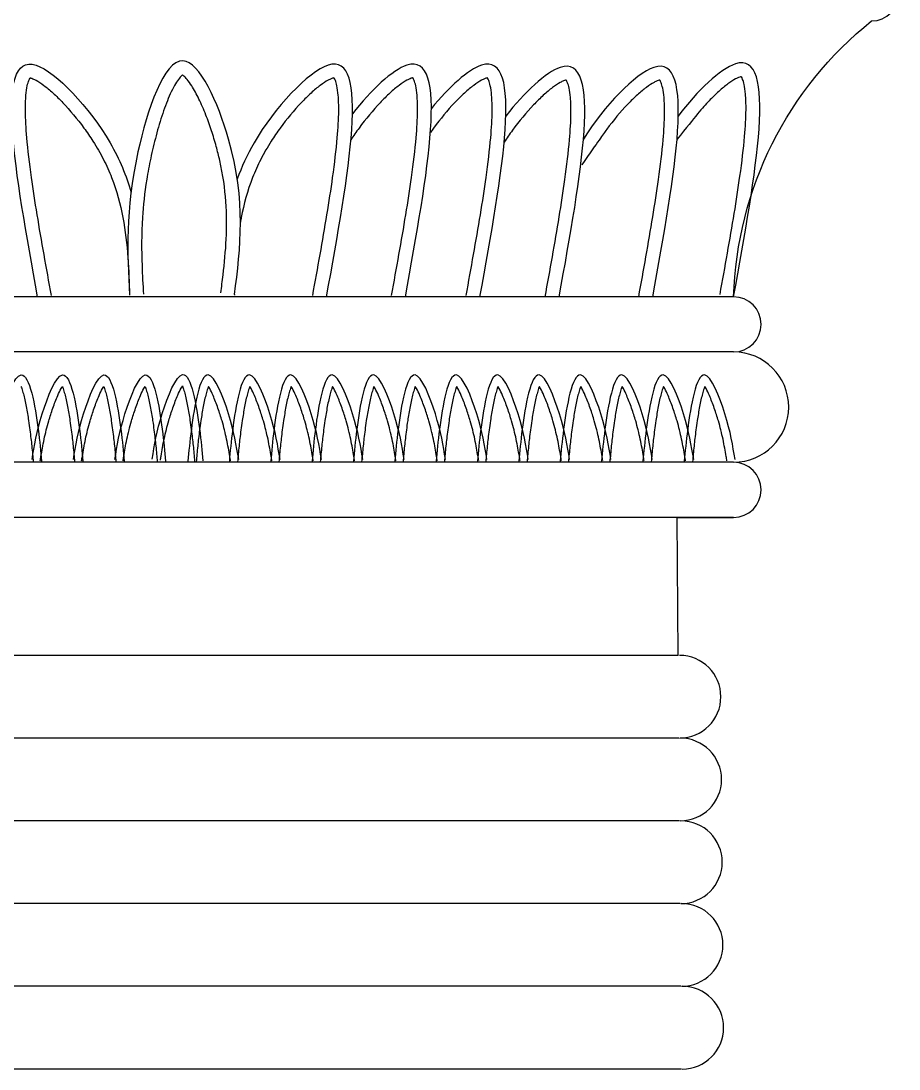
# Model space of a CAD drawing. Extents: x 15151 to 53333, y -36484 to -6005.
# Drawn here: x 43969.3 to 44156.5, y -11179.7 to -10956.3 of the extents above; entities that cross this region are included whole.
import ezdxf

# ---------------------------------------------------------------- set-up
doc = ezdxf.new("R2010")
doc.units = 0
doc.header["$MEASUREMENT"] = 0
doc.layers.add('3', color=3, linetype='CONTINUOUS')
doc.layers.add('4', color=4, linetype='CONTINUOUS')

# ---------------------------------------------------------------- blocks, each defined once
blk = doc.blocks.new('A$C79132812')
at = {"layer": '3'}
for p, q in [((649.76, 6018.54), (249.76, 6018.54)), ((649.76, 5998.54), (249.76, 5998.54)), ((649.76, 5958.54), (249.76, 5958.54)), ((649.76, 5938.54), (249.76, 5938.54)), ((629.66, 5888.54), (270.34, 5888.54)), ((629.91, 5858.54), (270.09, 5858.54)), ((630.15, 5828.54), (269.85, 5828.54)), ((630.4, 5798.54), (269.6, 5798.54)), ((630.65, 5768.54), (269.35, 5768.54)), ((630.89, 5738.54), (269.11, 5738.54))]:
    blk.add_line(p, q, dxfattribs=at)
for points, knots in [([(397.37, 6018.54), (389.28, 6063.18), (377.55, 6128.22), (421.94, 6081.12), (429.54, 6062.43), (431.25, 6056.51)], [0.283846, 0.283846, 0.283846, 0.283846, 84.435446, 123.354252, 141.499175, 141.499175, 141.499175, 141.499175]), ([(502.15, 6018.54), (510.24, 6063.18), (521.97, 6128.22), (479.08, 6082.71), (471.33, 6065.56), (469.78, 6061.19)], [0.283846, 0.283846, 0.283846, 0.283846, 84.435446, 123.354252, 136.721418, 136.721418, 136.721418, 136.721418]), ([(530.74, 6018.54), (538.84, 6063.18), (549.53, 6122.49), (518.29, 6093.57), (511.55, 6084.86)], [0.283846, 0.283846, 0.283846, 0.283846, 84.435446, 112.524108, 112.524108, 112.524108, 112.524108]), ([(557.79, 6018.54), (565.88, 6063.18), (576.37, 6121.36), (546.52, 6094.65), (540.16, 6086.83)], [0.283846, 0.283846, 0.283846, 0.283846, 84.435446, 110.374159, 110.374159, 110.374159, 110.374159]), ([(586.51, 6018.54), (594.55, 6062.91), (605.01, 6121.56), (573.91, 6092.77), (567.17, 6084.05)], [0.789354, 0.789354, 0.789354, 0.789354, 84.435446, 112.529313, 112.529313, 112.529313, 112.529313]), ([(620.45, 6018.54), (628.49, 6062.91), (639.76, 6126.09), (602.8, 6087.79), (595.31, 6075.71)], [0.789354, 0.789354, 0.789354, 0.789354, 84.435446, 121.164226, 121.164226, 121.164226, 121.164226]), ([(649.76, 6018.54), (657.88, 6063.33), (668.84, 6123.72), (636.65, 6093.33), (629.71, 6084.07)], [0, 0, 0, 0, 84.435446, 113.851354, 113.851354, 113.851354, 113.851354]), ([(402.37, 6018.98), (401.47, 6023.97), (400.57, 6028.96), (397.96, 6043.68), (396.35, 6053.19), (394.43, 6066.99), (393.85, 6071.83), (393.16, 6079.75), (392.98, 6082.98), (392.93, 6087.99), (392.99, 6089.92), (393.25, 6092.91), (393.42, 6094.07), (393.79, 6095.81), (393.99, 6096.45), (394.33, 6097.32), (394.48, 6097.6), (394.62, 6097.84), (394.65, 6097.88), (394.68, 6097.91)], [0, 0, 0, 0, 9.407699, 9.407699, 28.223096, 28.223096, 39.463325, 39.463325, 48.484756, 48.484756, 55.250939, 55.250939, 60.629219, 60.629219, 64.999953, 64.999953, 68.551696, 68.551696, 69.592514, 69.592514, 69.592514, 69.592514]), ([(394.68, 6097.91), (394.74, 6097.91), (394.82, 6097.89), (395.1, 6097.82), (395.36, 6097.74), (396.01, 6097.48), (396.4, 6097.29), (397.64, 6096.6), (398.6, 6095.98), (400.68, 6094.41), (401.81, 6093.47), (404.13, 6091.35), (405.34, 6090.16), (409.13, 6086.17), (411.75, 6083.02), (415.3, 6078.17), (416.4, 6076.58), (418.13, 6073.87), (418.81, 6072.76), (420.08, 6070.55), (420.68, 6069.44), (422.36, 6066.14), (423.34, 6063.95), (426.07, 6056.96), (427.37, 6052.16), (429.21, 6042.49), (429.74, 6037.61), (430.41, 6028.22), (430.58, 6023.72), (430.75, 6019.16)], [81.706157, 81.706157, 81.706157, 81.706157, 83.073119, 83.073119, 85.807042, 85.807042, 88.540964, 88.540964, 93.670681, 93.670681, 98.800397, 98.800397, 103.930114, 103.930114, 114.835133, 114.835133, 119.98659, 119.98659, 123.561963, 123.561963, 127.137335, 127.137335, 134.288081, 134.288081, 149.936137, 149.936137, 165.584192, 165.584192, 179.669554, 179.669554, 179.669554, 179.669554]), ([(449.92, 6098.99), (449.84, 6098.93), (449.74, 6098.86), (449.32, 6098.47), (448.9, 6098), (447.98, 6096.76), (447.49, 6095.99), (446.49, 6094.19), (445.98, 6093.18), (444.54, 6089.99), (443.61, 6087.58), (441.88, 6082.45), (441.07, 6079.71), (439.61, 6074.21), (438.95, 6071.45), (437.83, 6066.14), (437.35, 6063.59), (436.16, 6056.21), (435.67, 6051.63), (435.01, 6041.15), (435.04, 6035.46), (435.36, 6026.39), (435.55, 6022.93), (435.74, 6019.44)], [95.088365, 95.088365, 95.088365, 95.088365, 96.261787, 96.261787, 99.842537, 99.842537, 103.423287, 103.423287, 107.004037, 107.004037, 113.720822, 113.720822, 120.437607, 120.437607, 127.154392, 127.154392, 133.871177, 133.871177, 147.304747, 147.304747, 166.245436, 166.245436, 178.140092, 178.140092, 178.140092, 178.140092]), ([(463.82, 6019.96), (464.09, 6022.13), (464.37, 6024.29), (465.13, 6030.77), (465.56, 6035.07), (465.98, 6043.87), (465.99, 6048.37), (465.3, 6057.79), (464.61, 6062.71), (463.05, 6069.64), (462.63, 6071.35), (461.64, 6074.95), (461.06, 6076.86), (459.8, 6080.68), (459.12, 6082.59), (457.6, 6086.48), (456.75, 6088.44), (455.02, 6092.03), (454.13, 6093.66), (452.69, 6095.92), (452.13, 6096.7), (451.18, 6097.86), (450.78, 6098.28), (450.23, 6098.76), (450.05, 6098.9), (449.92, 6098.99)], [0, 0, 0, 0, 7.24897, 7.24897, 21.746911, 21.746911, 36.244851, 36.244851, 50.742792, 50.742792, 55.339441, 55.339441, 60.25258, 60.25258, 65.165719, 65.165719, 70.613675, 70.613675, 76.061631, 76.061631, 79.688691, 79.688691, 82.72254, 82.72254, 84.619289, 84.619289, 84.619289, 84.619289]), ([(504.84, 6097.91), (504.78, 6097.91), (504.7, 6097.89), (504.42, 6097.82), (504.16, 6097.74), (503.51, 6097.48), (503.12, 6097.29), (501.88, 6096.6), (500.92, 6095.98), (498.83, 6094.41), (497.71, 6093.47), (495.39, 6091.35), (494.18, 6090.16), (490.39, 6086.17), (487.77, 6083.02), (484.21, 6078.17), (483.12, 6076.58), (481.39, 6073.87), (480.71, 6072.76), (479.44, 6070.55), (478.84, 6069.44), (477.16, 6066.14), (476.18, 6063.95), (473.45, 6056.96), (472.15, 6052.16), (471.12, 6046.75), (471.02, 6046.17), (470.92, 6045.6)], [81.706157, 81.706157, 81.706157, 81.706157, 83.073119, 83.073119, 85.807042, 85.807042, 88.540964, 88.540964, 93.670681, 93.670681, 98.800397, 98.800397, 103.930114, 103.930114, 114.835133, 114.835133, 119.98659, 119.98659, 123.561963, 123.561963, 127.137335, 127.137335, 134.288081, 134.288081, 149.936137, 149.936137, 151.80181, 151.80181, 151.80181, 151.80181]), ([(497.14, 6018.98), (498.05, 6023.97), (498.95, 6028.96), (501.56, 6043.68), (503.17, 6053.19), (505.09, 6066.99), (505.67, 6071.83), (506.36, 6079.75), (506.54, 6082.98), (506.59, 6087.99), (506.53, 6089.92), (506.27, 6092.91), (506.1, 6094.07), (505.73, 6095.81), (505.53, 6096.45), (505.19, 6097.32), (505.04, 6097.6), (504.9, 6097.84), (504.87, 6097.88), (504.84, 6097.91)], [0, 0, 0, 0, 9.407699, 9.407699, 28.223096, 28.223096, 39.463325, 39.463325, 48.484756, 48.484756, 55.250939, 55.250939, 60.629219, 60.629219, 64.999953, 64.999953, 68.551696, 68.551696, 69.592514, 69.592514, 69.592514, 69.592514]), ([(533.43, 6097.91), (533.37, 6097.91), (533.29, 6097.89), (533.01, 6097.82), (532.75, 6097.74), (532.1, 6097.48), (531.71, 6097.29), (530.47, 6096.6), (529.51, 6095.98), (527.43, 6094.41), (526.3, 6093.47), (523.98, 6091.35), (522.78, 6090.16), (518.98, 6086.17), (516.36, 6083.02), (512.92, 6078.33), (511.94, 6076.9), (511, 6075.47)], [81.706157, 81.706157, 81.706157, 81.706157, 83.073119, 83.073119, 85.807042, 85.807042, 88.540964, 88.540964, 93.670681, 93.670681, 98.800397, 98.800397, 103.930114, 103.930114, 114.835133, 114.835133, 119.459677, 119.459677, 119.459677, 119.459677]), ([(525.74, 6018.98), (526.64, 6023.97), (527.55, 6028.96), (530.16, 6043.68), (531.76, 6053.19), (533.69, 6066.99), (534.26, 6071.83), (534.95, 6079.75), (535.13, 6082.98), (535.18, 6087.99), (535.12, 6089.92), (534.86, 6092.91), (534.69, 6094.07), (534.32, 6095.81), (534.13, 6096.45), (533.78, 6097.32), (533.63, 6097.6), (533.49, 6097.84), (533.46, 6097.88), (533.43, 6097.91)], [0, 0, 0, 0, 9.407699, 9.407699, 28.223096, 28.223096, 39.463325, 39.463325, 48.484756, 48.484756, 55.250939, 55.250939, 60.629219, 60.629219, 64.999953, 64.999953, 68.551696, 68.551696, 69.592514, 69.592514, 69.592514, 69.592514]), ([(560.48, 6097.91), (560.42, 6097.91), (560.34, 6097.89), (560.06, 6097.82), (559.8, 6097.74), (559.15, 6097.48), (558.76, 6097.29), (557.52, 6096.6), (556.56, 6095.98), (554.47, 6094.41), (553.35, 6093.47), (551.03, 6091.35), (549.82, 6090.16), (546.03, 6086.17), (543.41, 6083.02), (540.59, 6079.18), (540.2, 6078.63), (539.81, 6078.07)], [81.706157, 81.706157, 81.706157, 81.706157, 83.073119, 83.073119, 85.807042, 85.807042, 88.540964, 88.540964, 93.670681, 93.670681, 98.800397, 98.800397, 103.930114, 103.930114, 114.835133, 114.835133, 116.647403, 116.647403, 116.647403, 116.647403]), ([(552.78, 6018.98), (553.69, 6023.97), (554.59, 6028.96), (557.2, 6043.68), (558.81, 6053.19), (560.73, 6066.99), (561.31, 6071.83), (562, 6079.75), (562.18, 6082.98), (562.23, 6087.99), (562.17, 6089.92), (561.91, 6092.91), (561.74, 6094.07), (561.36, 6095.81), (561.17, 6096.45), (560.83, 6097.32), (560.68, 6097.6), (560.53, 6097.84), (560.5, 6097.88), (560.48, 6097.91)], [0, 0, 0, 0, 9.407699, 9.407699, 28.223096, 28.223096, 39.463325, 39.463325, 48.484756, 48.484756, 55.250939, 55.250939, 60.629219, 60.629219, 64.999953, 64.999953, 68.551696, 68.551696, 69.592514, 69.592514, 69.592514, 69.592514]), ([(589.05, 6097.11), (588.99, 6097.1), (588.92, 6097.09), (588.63, 6097.02), (588.38, 6096.94), (587.72, 6096.67), (587.34, 6096.48), (586.09, 6095.8), (585.13, 6095.17), (583.05, 6093.6), (581.93, 6092.67), (579.6, 6090.54), (578.4, 6089.36), (574.61, 6085.36), (571.98, 6082.22), (568.52, 6077.49), (567.51, 6076.03), (566.56, 6074.56)], [81.706157, 81.706157, 81.706157, 81.706157, 83.073119, 83.073119, 85.807042, 85.807042, 88.540964, 88.540964, 93.670681, 93.670681, 98.800397, 98.800397, 103.930114, 103.930114, 114.835133, 114.835133, 119.569285, 119.569285, 119.569285, 119.569285]), ([(581.43, 6018.54), (582.31, 6023.41), (583.19, 6028.27), (585.78, 6042.88), (587.38, 6052.39), (589.31, 6066.18), (589.89, 6071.03), (590.57, 6078.94), (590.75, 6082.18), (590.81, 6087.18), (590.74, 6089.12), (590.48, 6092.11), (590.31, 6093.27), (589.94, 6095), (589.75, 6095.64), (589.41, 6096.51), (589.26, 6096.8), (589.11, 6097.03), (589.08, 6097.07), (589.05, 6097.11)], [0.228524, 0.228524, 0.228524, 0.228524, 9.407699, 9.407699, 28.223096, 28.223096, 39.463325, 39.463325, 48.484756, 48.484756, 55.250939, 55.250939, 60.629219, 60.629219, 64.999953, 64.999953, 68.551696, 68.551696, 69.592514, 69.592514, 69.592514, 69.592514]), ([(622.99, 6097.11), (622.94, 6097.1), (622.86, 6097.09), (622.58, 6097.02), (622.34, 6096.95), (621.71, 6096.69), (621.33, 6096.51), (620.12, 6095.85), (619.17, 6095.24), (617.12, 6093.71), (616.01, 6092.79), (613.71, 6090.7), (612.51, 6089.54), (608.76, 6085.61), (606.16, 6082.52), (602.27, 6077.24), (600.85, 6075.16), (594.72, 6066.44)], [81.706157, 81.706157, 81.706157, 81.706157, 83.043496, 83.043496, 85.718172, 85.718172, 88.392849, 88.392849, 93.484871, 93.484871, 98.576894, 98.576894, 103.668916, 103.668916, 114.456403, 114.456403, 121.164226, 121.164226, 121.164226, 121.164226]), ([(615.37, 6018.54), (616.25, 6023.41), (617.13, 6028.27), (619.72, 6042.88), (621.32, 6052.39), (623.25, 6066.18), (623.83, 6071.03), (624.51, 6078.94), (624.69, 6082.18), (624.75, 6087.18), (624.68, 6089.12), (624.42, 6092.11), (624.25, 6093.27), (623.88, 6095), (623.69, 6095.64), (623.35, 6096.51), (623.2, 6096.8), (623.05, 6097.03), (623.02, 6097.07), (622.99, 6097.11)], [0.228524, 0.228524, 0.228524, 0.228524, 9.407699, 9.407699, 28.223096, 28.223096, 39.463325, 39.463325, 48.484756, 48.484756, 55.250939, 55.250939, 60.629219, 60.629219, 64.999953, 64.999953, 68.551696, 68.551696, 69.592514, 69.592514, 69.592514, 69.592514]), ([(652.53, 6098.37), (652.48, 6098.36), (652.4, 6098.34), (652.13, 6098.28), (651.88, 6098.2), (651.25, 6097.95), (650.88, 6097.77), (649.67, 6097.11), (648.72, 6096.5), (646.67, 6094.97), (645.56, 6094.06), (643.27, 6091.98), (642.08, 6090.81), (638.46, 6087.03), (636, 6084.13), (629.35, 6075.67)], [81.706157, 81.706157, 81.706157, 81.706157, 83.03985, 83.03985, 85.707235, 85.707235, 88.37462, 88.37462, 93.462016, 93.462016, 98.549411, 98.549411, 103.636807, 103.636807, 113.851354, 113.851354, 113.851354, 113.851354]), ([(644.84, 6019.43), (645.75, 6024.42), (646.65, 6029.41), (649.26, 6044.13), (650.86, 6053.65), (652.79, 6067.44), (653.37, 6072.28), (654.05, 6080.2), (654.23, 6083.44), (654.29, 6088.44), (654.22, 6090.37), (653.96, 6093.37), (653.79, 6094.53), (653.42, 6096.26), (653.23, 6096.9), (652.89, 6097.77), (652.74, 6098.05), (652.59, 6098.29), (652.56, 6098.33), (652.53, 6098.37)], [0, 0, 0, 0, 9.407699, 9.407699, 28.223096, 28.223096, 39.463325, 39.463325, 48.484756, 48.484756, 55.250939, 55.250939, 60.629219, 60.629219, 64.999953, 64.999953, 68.551696, 68.551696, 69.592514, 69.592514, 69.592514, 69.592514]), ([(391.33, 5986.05), (391.43, 5985.81), (391.52, 5985.55), (391.81, 5984.71), (392.01, 5984.07), (392.57, 5982), (392.92, 5980.41), (393.56, 5977.08), (393.84, 5975.33), (394.27, 5972.48), (394.42, 5971.34), (394.84, 5968.11), (395.06, 5966.22), (395.45, 5962.42), (395.62, 5960.56), (395.78, 5958.69)], [39.631705, 39.631705, 39.631705, 39.631705, 40.627399, 40.627399, 42.618788, 42.618788, 46.610712, 46.610712, 50.602636, 50.602636, 53.332928, 53.332928, 58.793514, 58.793514, 65.0911, 65.0911, 65.0911, 65.0911]), ([(398.34, 5959.08), (398.42, 5959.6), (398.51, 5960.11), (398.76, 5961.65), (398.93, 5962.67), (399.5, 5965.79), (399.93, 5967.93), (400.79, 5971.31), (401.08, 5972.4), (401.63, 5974.27), (401.86, 5975.03), (402.36, 5976.58), (402.62, 5977.37), (403.45, 5979.75), (404.05, 5981.32), (405.08, 5983.67), (405.49, 5984.53), (406.04, 5985.54), (406.19, 5985.81), (406.33, 5986.05)], [0, 0, 0, 0, 1.754014, 1.754014, 5.262043, 5.262043, 12.2781, 12.2781, 15.43793, 15.43793, 17.46668, 17.46668, 19.495431, 19.495431, 23.552933, 23.552933, 26.263844, 26.263844, 27.31822, 27.31822, 27.31822, 27.31822]), ([(406.33, 5986.05), (406.43, 5985.81), (406.52, 5985.55), (406.81, 5984.71), (407.01, 5984.07), (407.57, 5982), (407.92, 5980.41), (408.56, 5977.08), (408.84, 5975.33), (409.27, 5972.48), (409.42, 5971.34), (409.84, 5968.11), (410.06, 5966.22), (410.45, 5962.42), (410.62, 5960.56), (410.78, 5958.69)], [39.631705, 39.631705, 39.631705, 39.631705, 40.627399, 40.627399, 42.618788, 42.618788, 46.610712, 46.610712, 50.602636, 50.602636, 53.332928, 53.332928, 58.793514, 58.793514, 65.0911, 65.0911, 65.0911, 65.0911]), ([(413.34, 5959.08), (413.42, 5959.6), (413.51, 5960.11), (413.76, 5961.65), (413.93, 5962.67), (414.5, 5965.79), (414.93, 5967.93), (415.79, 5971.31), (416.08, 5972.4), (416.63, 5974.27), (416.86, 5975.03), (417.36, 5976.58), (417.62, 5977.37), (418.45, 5979.75), (419.05, 5981.32), (420.08, 5983.67), (420.49, 5984.53), (421.04, 5985.54), (421.19, 5985.81), (421.33, 5986.05)], [0, 0, 0, 0, 1.754014, 1.754014, 5.262043, 5.262043, 12.2781, 12.2781, 15.43793, 15.43793, 17.46668, 17.46668, 19.495431, 19.495431, 23.552933, 23.552933, 26.263844, 26.263844, 27.31822, 27.31822, 27.31822, 27.31822]), ([(421.33, 5986.05), (421.43, 5985.81), (421.52, 5985.55), (421.81, 5984.71), (422.01, 5984.07), (422.57, 5982), (422.92, 5980.41), (423.56, 5977.08), (423.84, 5975.33), (424.27, 5972.48), (424.42, 5971.34), (424.84, 5968.11), (425.06, 5966.22), (425.45, 5962.42), (425.62, 5960.56), (425.78, 5958.69)], [39.631705, 39.631705, 39.631705, 39.631705, 40.627399, 40.627399, 42.618788, 42.618788, 46.610712, 46.610712, 50.602636, 50.602636, 53.332928, 53.332928, 58.793514, 58.793514, 65.0911, 65.0911, 65.0911, 65.0911]), ([(428.34, 5959.08), (428.42, 5959.6), (428.51, 5960.11), (428.76, 5961.65), (428.93, 5962.67), (429.5, 5965.79), (429.93, 5967.93), (430.79, 5971.31), (431.08, 5972.4), (431.63, 5974.27), (431.86, 5975.03), (432.36, 5976.58), (432.62, 5977.37), (433.45, 5979.75), (434.05, 5981.32), (435.08, 5983.67), (435.49, 5984.53), (436.04, 5985.54), (436.19, 5985.81), (436.33, 5986.05)], [0, 0, 0, 0, 1.754014, 1.754014, 5.262043, 5.262043, 12.2781, 12.2781, 15.43793, 15.43793, 17.46668, 17.46668, 19.495431, 19.495431, 23.552933, 23.552933, 26.263844, 26.263844, 27.31822, 27.31822, 27.31822, 27.31822]), ([(436.33, 5986.05), (436.43, 5985.81), (436.52, 5985.55), (436.81, 5984.71), (437.01, 5984.07), (437.57, 5982), (437.92, 5980.41), (438.56, 5977.08), (438.84, 5975.33), (439.27, 5972.48), (439.42, 5971.34), (439.84, 5968.11), (440.06, 5966.22), (440.45, 5962.42), (440.62, 5960.56), (440.78, 5958.69)], [39.631705, 39.631705, 39.631705, 39.631705, 40.627399, 40.627399, 42.618788, 42.618788, 46.610712, 46.610712, 50.602636, 50.602636, 53.332928, 53.332928, 58.793514, 58.793514, 65.0911, 65.0911, 65.0911, 65.0911]), ([(441.88, 5959.25), (441.96, 5959.76), (442.04, 5960.27), (442.3, 5961.81), (442.47, 5962.84), (443.03, 5965.95), (443.47, 5968.09), (444.32, 5971.47), (444.62, 5972.56), (445.17, 5974.44), (445.4, 5975.19), (445.89, 5976.74), (446.16, 5977.54), (446.99, 5979.91), (447.59, 5981.49), (448.61, 5983.83), (449.03, 5984.7), (449.57, 5985.71), (449.72, 5985.97), (449.87, 5986.21)], [0, 0, 0, 0, 1.754014, 1.754014, 5.262043, 5.262043, 12.2781, 12.2781, 15.43793, 15.43793, 17.46668, 17.46668, 19.495431, 19.495431, 23.552933, 23.552933, 26.263844, 26.263844, 27.31822, 27.31822, 27.31822, 27.31822]), ([(449.87, 5986.21), (449.96, 5985.97), (450.06, 5985.71), (450.35, 5984.87), (450.54, 5984.24), (451.11, 5982.17), (451.46, 5980.57), (452.09, 5977.24), (452.38, 5975.5), (452.8, 5972.64), (452.96, 5971.51), (453.38, 5968.28), (453.6, 5966.38), (453.99, 5962.59), (454.16, 5960.73), (454.32, 5958.85)], [39.631705, 39.631705, 39.631705, 39.631705, 40.627399, 40.627399, 42.618788, 42.618788, 46.610712, 46.610712, 50.602636, 50.602636, 53.332928, 53.332928, 58.793514, 58.793514, 65.0911, 65.0911, 65.0911, 65.0911]), ([(459.34, 5986.05), (459.24, 5985.81), (459.15, 5985.55), (458.86, 5984.71), (458.66, 5984.07), (458.1, 5982), (457.75, 5980.41), (457.11, 5977.08), (456.83, 5975.33), (456.4, 5972.48), (456.24, 5971.34), (455.82, 5968.11), (455.61, 5966.22), (455.21, 5962.42), (455.05, 5960.56), (454.88, 5958.69)], [39.631705, 39.631705, 39.631705, 39.631705, 40.627399, 40.627399, 42.618788, 42.618788, 46.610712, 46.610712, 50.602636, 50.602636, 53.332928, 53.332928, 58.793514, 58.793514, 65.0911, 65.0911, 65.0911, 65.0911]), ([(467.33, 5959.08), (467.24, 5959.6), (467.16, 5960.11), (466.91, 5961.65), (466.74, 5962.67), (466.17, 5965.79), (465.73, 5967.93), (464.88, 5971.31), (464.59, 5972.4), (464.04, 5974.27), (463.81, 5975.03), (463.31, 5976.58), (463.05, 5977.37), (462.22, 5979.75), (461.61, 5981.32), (460.59, 5983.67), (460.18, 5984.53), (459.63, 5985.54), (459.48, 5985.81), (459.34, 5986.05)], [0, 0, 0, 0, 1.754014, 1.754014, 5.262043, 5.262043, 12.2781, 12.2781, 15.43793, 15.43793, 17.46668, 17.46668, 19.495431, 19.495431, 23.552933, 23.552933, 26.263844, 26.263844, 27.31822, 27.31822, 27.31822, 27.31822]), ([(474.34, 5986.05), (474.24, 5985.81), (474.15, 5985.55), (473.86, 5984.71), (473.66, 5984.07), (473.1, 5982), (472.75, 5980.41), (472.11, 5977.08), (471.83, 5975.33), (471.4, 5972.48), (471.24, 5971.34), (470.82, 5968.11), (470.61, 5966.22), (470.21, 5962.42), (470.05, 5960.56), (469.88, 5958.69)], [39.631705, 39.631705, 39.631705, 39.631705, 40.627399, 40.627399, 42.618788, 42.618788, 46.610712, 46.610712, 50.602636, 50.602636, 53.332928, 53.332928, 58.793514, 58.793514, 65.0911, 65.0911, 65.0911, 65.0911]), ([(482.33, 5959.08), (482.24, 5959.6), (482.16, 5960.11), (481.91, 5961.65), (481.74, 5962.67), (481.17, 5965.79), (480.73, 5967.93), (479.88, 5971.31), (479.59, 5972.4), (479.04, 5974.27), (478.81, 5975.03), (478.31, 5976.58), (478.05, 5977.37), (477.22, 5979.75), (476.61, 5981.32), (475.59, 5983.67), (475.18, 5984.53), (474.63, 5985.54), (474.48, 5985.81), (474.34, 5986.05)], [0, 0, 0, 0, 1.754014, 1.754014, 5.262043, 5.262043, 12.2781, 12.2781, 15.43793, 15.43793, 17.46668, 17.46668, 19.495431, 19.495431, 23.552933, 23.552933, 26.263844, 26.263844, 27.31822, 27.31822, 27.31822, 27.31822]), ([(489.34, 5986.05), (489.24, 5985.81), (489.15, 5985.55), (488.86, 5984.71), (488.66, 5984.07), (488.1, 5982), (487.75, 5980.41), (487.11, 5977.08), (486.83, 5975.33), (486.4, 5972.48), (486.24, 5971.34), (485.82, 5968.11), (485.61, 5966.22), (485.21, 5962.42), (485.05, 5960.56), (484.88, 5958.69)], [39.631705, 39.631705, 39.631705, 39.631705, 40.627399, 40.627399, 42.618788, 42.618788, 46.610712, 46.610712, 50.602636, 50.602636, 53.332928, 53.332928, 58.793514, 58.793514, 65.0911, 65.0911, 65.0911, 65.0911]), ([(497.33, 5959.08), (497.24, 5959.6), (497.16, 5960.11), (496.91, 5961.65), (496.74, 5962.67), (496.17, 5965.79), (495.73, 5967.93), (494.88, 5971.31), (494.59, 5972.4), (494.04, 5974.27), (493.81, 5975.03), (493.31, 5976.58), (493.05, 5977.37), (492.22, 5979.75), (491.61, 5981.32), (490.59, 5983.67), (490.18, 5984.53), (489.63, 5985.54), (489.48, 5985.81), (489.34, 5986.05)], [0, 0, 0, 0, 1.754014, 1.754014, 5.262043, 5.262043, 12.2781, 12.2781, 15.43793, 15.43793, 17.46668, 17.46668, 19.495431, 19.495431, 23.552933, 23.552933, 26.263844, 26.263844, 27.31822, 27.31822, 27.31822, 27.31822]), ([(504.34, 5986.05), (504.24, 5985.81), (504.15, 5985.55), (503.86, 5984.71), (503.66, 5984.07), (503.1, 5982), (502.75, 5980.41), (502.11, 5977.08), (501.83, 5975.33), (501.4, 5972.48), (501.24, 5971.34), (500.82, 5968.11), (500.61, 5966.22), (500.21, 5962.42), (500.05, 5960.56), (499.88, 5958.69)], [39.631705, 39.631705, 39.631705, 39.631705, 40.627399, 40.627399, 42.618788, 42.618788, 46.610712, 46.610712, 50.602636, 50.602636, 53.332928, 53.332928, 58.793514, 58.793514, 65.0911, 65.0911, 65.0911, 65.0911]), ([(512.33, 5959.08), (512.24, 5959.6), (512.16, 5960.11), (511.91, 5961.65), (511.74, 5962.67), (511.17, 5965.79), (510.73, 5967.93), (509.88, 5971.31), (509.59, 5972.4), (509.04, 5974.27), (508.81, 5975.03), (508.31, 5976.58), (508.05, 5977.37), (507.22, 5979.75), (506.61, 5981.32), (505.59, 5983.67), (505.18, 5984.53), (504.63, 5985.54), (504.48, 5985.81), (504.34, 5986.05)], [0, 0, 0, 0, 1.754014, 1.754014, 5.262043, 5.262043, 12.2781, 12.2781, 15.43793, 15.43793, 17.46668, 17.46668, 19.495431, 19.495431, 23.552933, 23.552933, 26.263844, 26.263844, 27.31822, 27.31822, 27.31822, 27.31822]), ([(519.34, 5986.05), (519.24, 5985.81), (519.15, 5985.55), (518.86, 5984.71), (518.66, 5984.07), (518.1, 5982), (517.75, 5980.41), (517.11, 5977.08), (516.83, 5975.33), (516.4, 5972.48), (516.24, 5971.34), (515.82, 5968.11), (515.61, 5966.22), (515.21, 5962.42), (515.05, 5960.56), (514.88, 5958.69)], [39.631705, 39.631705, 39.631705, 39.631705, 40.627399, 40.627399, 42.618788, 42.618788, 46.610712, 46.610712, 50.602636, 50.602636, 53.332928, 53.332928, 58.793514, 58.793514, 65.0911, 65.0911, 65.0911, 65.0911]), ([(527.33, 5959.08), (527.24, 5959.6), (527.16, 5960.11), (526.91, 5961.65), (526.74, 5962.67), (526.17, 5965.79), (525.73, 5967.93), (524.88, 5971.31), (524.59, 5972.4), (524.04, 5974.27), (523.81, 5975.03), (523.31, 5976.58), (523.05, 5977.37), (522.22, 5979.75), (521.61, 5981.32), (520.59, 5983.67), (520.18, 5984.53), (519.63, 5985.54), (519.48, 5985.81), (519.34, 5986.05)], [0, 0, 0, 0, 1.754014, 1.754014, 5.262043, 5.262043, 12.2781, 12.2781, 15.43793, 15.43793, 17.46668, 17.46668, 19.495431, 19.495431, 23.552933, 23.552933, 26.263844, 26.263844, 27.31822, 27.31822, 27.31822, 27.31822]), ([(534.34, 5986.05), (534.24, 5985.81), (534.15, 5985.55), (533.86, 5984.71), (533.66, 5984.07), (533.1, 5982), (532.75, 5980.41), (532.11, 5977.08), (531.83, 5975.33), (531.4, 5972.48), (531.24, 5971.34), (530.82, 5968.11), (530.61, 5966.22), (530.21, 5962.42), (530.05, 5960.56), (529.88, 5958.69)], [39.631705, 39.631705, 39.631705, 39.631705, 40.627399, 40.627399, 42.618788, 42.618788, 46.610712, 46.610712, 50.602636, 50.602636, 53.332928, 53.332928, 58.793514, 58.793514, 65.0911, 65.0911, 65.0911, 65.0911]), ([(542.33, 5959.08), (542.24, 5959.6), (542.16, 5960.11), (541.91, 5961.65), (541.74, 5962.67), (541.17, 5965.79), (540.73, 5967.93), (539.88, 5971.31), (539.59, 5972.4), (539.04, 5974.27), (538.81, 5975.03), (538.31, 5976.58), (538.05, 5977.37), (537.22, 5979.75), (536.61, 5981.32), (535.59, 5983.67), (535.18, 5984.53), (534.63, 5985.54), (534.48, 5985.81), (534.34, 5986.05)], [0, 0, 0, 0, 1.754014, 1.754014, 5.262043, 5.262043, 12.2781, 12.2781, 15.43793, 15.43793, 17.46668, 17.46668, 19.495431, 19.495431, 23.552933, 23.552933, 26.263844, 26.263844, 27.31822, 27.31822, 27.31822, 27.31822]), ([(549.34, 5986.05), (549.24, 5985.81), (549.15, 5985.55), (548.86, 5984.71), (548.66, 5984.07), (548.1, 5982), (547.75, 5980.41), (547.11, 5977.08), (546.83, 5975.33), (546.4, 5972.48), (546.24, 5971.34), (545.82, 5968.11), (545.61, 5966.22), (545.21, 5962.42), (545.05, 5960.56), (544.88, 5958.69)], [39.631705, 39.631705, 39.631705, 39.631705, 40.627399, 40.627399, 42.618788, 42.618788, 46.610712, 46.610712, 50.602636, 50.602636, 53.332928, 53.332928, 58.793514, 58.793514, 65.0911, 65.0911, 65.0911, 65.0911]), ([(557.33, 5959.08), (557.24, 5959.6), (557.16, 5960.11), (556.91, 5961.65), (556.74, 5962.67), (556.17, 5965.79), (555.73, 5967.93), (554.88, 5971.31), (554.59, 5972.4), (554.04, 5974.27), (553.81, 5975.03), (553.31, 5976.58), (553.05, 5977.37), (552.22, 5979.75), (551.61, 5981.32), (550.59, 5983.67), (550.18, 5984.53), (549.63, 5985.54), (549.48, 5985.81), (549.34, 5986.05)], [0, 0, 0, 0, 1.754014, 1.754014, 5.262043, 5.262043, 12.2781, 12.2781, 15.43793, 15.43793, 17.46668, 17.46668, 19.495431, 19.495431, 23.552933, 23.552933, 26.263844, 26.263844, 27.31822, 27.31822, 27.31822, 27.31822]), ([(564.34, 5986.05), (564.24, 5985.81), (564.15, 5985.55), (563.86, 5984.71), (563.66, 5984.07), (563.1, 5982), (562.75, 5980.41), (562.11, 5977.08), (561.83, 5975.33), (561.4, 5972.48), (561.24, 5971.34), (560.82, 5968.11), (560.61, 5966.22), (560.21, 5962.42), (560.05, 5960.56), (559.88, 5958.69)], [39.631705, 39.631705, 39.631705, 39.631705, 40.627399, 40.627399, 42.618788, 42.618788, 46.610712, 46.610712, 50.602636, 50.602636, 53.332928, 53.332928, 58.793514, 58.793514, 65.0911, 65.0911, 65.0911, 65.0911]), ([(572.33, 5959.08), (572.24, 5959.6), (572.16, 5960.11), (571.91, 5961.65), (571.74, 5962.67), (571.17, 5965.79), (570.73, 5967.93), (569.88, 5971.31), (569.59, 5972.4), (569.04, 5974.27), (568.81, 5975.03), (568.31, 5976.58), (568.05, 5977.37), (567.22, 5979.75), (566.61, 5981.32), (565.59, 5983.67), (565.18, 5984.53), (564.63, 5985.54), (564.48, 5985.81), (564.34, 5986.05)], [0, 0, 0, 0, 1.754014, 1.754014, 5.262043, 5.262043, 12.2781, 12.2781, 15.43793, 15.43793, 17.46668, 17.46668, 19.495431, 19.495431, 23.552933, 23.552933, 26.263844, 26.263844, 27.31822, 27.31822, 27.31822, 27.31822]), ([(579.34, 5986.05), (579.24, 5985.81), (579.15, 5985.55), (578.86, 5984.71), (578.66, 5984.07), (578.1, 5982), (577.75, 5980.41), (577.11, 5977.08), (576.83, 5975.33), (576.4, 5972.48), (576.24, 5971.34), (575.82, 5968.11), (575.61, 5966.22), (575.21, 5962.42), (575.05, 5960.56), (574.88, 5958.69)], [39.631705, 39.631705, 39.631705, 39.631705, 40.627399, 40.627399, 42.618788, 42.618788, 46.610712, 46.610712, 50.602636, 50.602636, 53.332928, 53.332928, 58.793514, 58.793514, 65.0911, 65.0911, 65.0911, 65.0911]), ([(587.33, 5959.08), (587.24, 5959.6), (587.16, 5960.11), (586.91, 5961.65), (586.74, 5962.67), (586.17, 5965.79), (585.73, 5967.93), (584.88, 5971.31), (584.59, 5972.4), (584.04, 5974.27), (583.81, 5975.03), (583.31, 5976.58), (583.05, 5977.37), (582.22, 5979.75), (581.61, 5981.32), (580.59, 5983.67), (580.18, 5984.53), (579.63, 5985.54), (579.48, 5985.81), (579.34, 5986.05)], [0, 0, 0, 0, 1.754014, 1.754014, 5.262043, 5.262043, 12.2781, 12.2781, 15.43793, 15.43793, 17.46668, 17.46668, 19.495431, 19.495431, 23.552933, 23.552933, 26.263844, 26.263844, 27.31822, 27.31822, 27.31822, 27.31822]), ([(594.34, 5986.05), (594.24, 5985.81), (594.15, 5985.55), (593.86, 5984.71), (593.66, 5984.07), (593.1, 5982), (592.75, 5980.41), (592.11, 5977.08), (591.83, 5975.33), (591.4, 5972.48), (591.24, 5971.34), (590.82, 5968.11), (590.61, 5966.22), (590.21, 5962.42), (590.05, 5960.56), (589.88, 5958.69)], [39.631705, 39.631705, 39.631705, 39.631705, 40.627399, 40.627399, 42.618788, 42.618788, 46.610712, 46.610712, 50.602636, 50.602636, 53.332928, 53.332928, 58.793514, 58.793514, 65.0911, 65.0911, 65.0911, 65.0911]), ([(602.33, 5959.08), (602.24, 5959.6), (602.16, 5960.11), (601.91, 5961.65), (601.74, 5962.67), (601.17, 5965.79), (600.73, 5967.93), (599.88, 5971.31), (599.59, 5972.4), (599.04, 5974.27), (598.81, 5975.03), (598.31, 5976.58), (598.05, 5977.37), (597.22, 5979.75), (596.61, 5981.32), (595.59, 5983.67), (595.18, 5984.53), (594.63, 5985.54), (594.48, 5985.81), (594.34, 5986.05)], [0, 0, 0, 0, 1.754014, 1.754014, 5.262043, 5.262043, 12.2781, 12.2781, 15.43793, 15.43793, 17.46668, 17.46668, 19.495431, 19.495431, 23.552933, 23.552933, 26.263844, 26.263844, 27.31822, 27.31822, 27.31822, 27.31822]), ([(609.34, 5986.05), (609.24, 5985.81), (609.15, 5985.55), (608.86, 5984.71), (608.66, 5984.07), (608.1, 5982), (607.75, 5980.41), (607.11, 5977.08), (606.83, 5975.33), (606.4, 5972.48), (606.24, 5971.34), (605.82, 5968.11), (605.61, 5966.22), (605.21, 5962.42), (605.05, 5960.56), (604.88, 5958.69)], [39.631705, 39.631705, 39.631705, 39.631705, 40.627399, 40.627399, 42.618788, 42.618788, 46.610712, 46.610712, 50.602636, 50.602636, 53.332928, 53.332928, 58.793514, 58.793514, 65.0911, 65.0911, 65.0911, 65.0911]), ([(617.33, 5959.08), (617.24, 5959.6), (617.16, 5960.11), (616.91, 5961.65), (616.74, 5962.67), (616.17, 5965.79), (615.73, 5967.93), (614.88, 5971.31), (614.59, 5972.4), (614.04, 5974.27), (613.81, 5975.03), (613.31, 5976.58), (613.05, 5977.37), (612.22, 5979.75), (611.61, 5981.32), (610.59, 5983.67), (610.18, 5984.53), (609.63, 5985.54), (609.48, 5985.81), (609.34, 5986.05)], [0, 0, 0, 0, 1.754014, 1.754014, 5.262043, 5.262043, 12.2781, 12.2781, 15.43793, 15.43793, 17.46668, 17.46668, 19.495431, 19.495431, 23.552933, 23.552933, 26.263844, 26.263844, 27.31822, 27.31822, 27.31822, 27.31822]), ([(624.34, 5986.05), (624.24, 5985.81), (624.15, 5985.55), (623.86, 5984.71), (623.66, 5984.07), (623.1, 5982), (622.75, 5980.41), (622.11, 5977.08), (621.83, 5975.33), (621.4, 5972.48), (621.24, 5971.34), (620.82, 5968.11), (620.61, 5966.22), (620.21, 5962.42), (620.05, 5960.56), (619.88, 5958.69)], [39.631705, 39.631705, 39.631705, 39.631705, 40.627399, 40.627399, 42.618788, 42.618788, 46.610712, 46.610712, 50.602636, 50.602636, 53.332928, 53.332928, 58.793514, 58.793514, 65.0911, 65.0911, 65.0911, 65.0911]), ([(632.33, 5959.08), (632.24, 5959.6), (632.16, 5960.11), (631.91, 5961.65), (631.74, 5962.67), (631.17, 5965.79), (630.73, 5967.93), (629.88, 5971.31), (629.59, 5972.4), (629.04, 5974.27), (628.81, 5975.03), (628.31, 5976.58), (628.05, 5977.37), (627.22, 5979.75), (626.61, 5981.32), (625.59, 5983.67), (625.18, 5984.53), (624.63, 5985.54), (624.48, 5985.81), (624.34, 5986.05)], [0, 0, 0, 0, 1.754014, 1.754014, 5.262043, 5.262043, 12.2781, 12.2781, 15.43793, 15.43793, 17.46668, 17.46668, 19.495431, 19.495431, 23.552933, 23.552933, 26.263844, 26.263844, 27.31822, 27.31822, 27.31822, 27.31822]), ([(639.34, 5986.05), (639.24, 5985.81), (639.15, 5985.55), (638.86, 5984.71), (638.66, 5984.07), (638.1, 5982), (637.75, 5980.41), (637.11, 5977.08), (636.83, 5975.33), (636.4, 5972.48), (636.24, 5971.34), (635.82, 5968.11), (635.61, 5966.22), (635.21, 5962.42), (635.05, 5960.56), (634.88, 5958.69)], [39.631705, 39.631705, 39.631705, 39.631705, 40.627399, 40.627399, 42.618788, 42.618788, 46.610712, 46.610712, 50.602636, 50.602636, 53.332928, 53.332928, 58.793514, 58.793514, 65.0911, 65.0911, 65.0911, 65.0911]), ([(647.33, 5959.08), (647.24, 5959.6), (647.16, 5960.11), (646.91, 5961.65), (646.74, 5962.67), (646.17, 5965.79), (645.73, 5967.93), (644.88, 5971.31), (644.59, 5972.4), (644.04, 5974.27), (643.81, 5975.03), (643.31, 5976.58), (643.05, 5977.37), (642.22, 5979.75), (641.61, 5981.32), (640.59, 5983.67), (640.18, 5984.53), (639.63, 5985.54), (639.48, 5985.81), (639.34, 5986.05)], [0, 0, 0, 0, 1.754014, 1.754014, 5.262043, 5.262043, 12.2781, 12.2781, 15.43793, 15.43793, 17.46668, 17.46668, 19.495431, 19.495431, 23.552933, 23.552933, 26.263844, 26.263844, 27.31822, 27.31822, 27.31822, 27.31822])]:
    blk.add_open_spline(points, degree=3, knots=knots, dxfattribs=at)
for points in [[(468.78, 6019.33), (466.6, 6075.75), (450.06, 6104.12), (433.77, 6071.06), (430.75, 6019.16)], [(380.38, 5959.56), (384.06, 5976.11), (391.41, 5990.2), (397.55, 5970.59), (398.77, 5958.95)], [(395.38, 5959.56), (399.06, 5976.11), (406.41, 5990.2), (412.55, 5970.59), (413.77, 5958.95)], [(410.38, 5959.56), (414.06, 5976.11), (421.41, 5990.2), (427.55, 5970.59), (428.77, 5958.95)], [(425.38, 5959.56), (429.06, 5976.11), (436.41, 5990.2), (442.55, 5970.59), (443.77, 5958.95)], [(438.92, 5959.73), (442.6, 5976.27), (449.95, 5990.36), (456.08, 5970.76), (457.31, 5959.11)], [(470.29, 5959.56), (466.61, 5976.11), (459.25, 5990.2), (453.12, 5970.59), (451.9, 5958.95)], [(485.29, 5959.56), (481.61, 5976.11), (474.25, 5990.2), (468.12, 5970.59), (466.9, 5958.95)], [(500.29, 5959.56), (496.61, 5976.11), (489.25, 5990.2), (483.12, 5970.59), (481.9, 5958.95)], [(515.29, 5959.56), (511.61, 5976.11), (504.25, 5990.2), (498.12, 5970.59), (496.9, 5958.95)], [(530.29, 5959.56), (526.61, 5976.11), (519.25, 5990.2), (513.12, 5970.59), (511.9, 5958.95)], [(545.29, 5959.56), (541.61, 5976.11), (534.25, 5990.2), (528.12, 5970.59), (526.9, 5958.95)], [(560.29, 5959.56), (556.61, 5976.11), (549.25, 5990.2), (543.12, 5970.59), (541.9, 5958.95)], [(575.29, 5959.56), (571.61, 5976.11), (564.25, 5990.2), (558.12, 5970.59), (556.9, 5958.95)], [(590.29, 5959.56), (586.61, 5976.11), (579.25, 5990.2), (573.12, 5970.59), (571.9, 5958.95)], [(605.29, 5959.56), (601.61, 5976.11), (594.25, 5990.2), (588.12, 5970.59), (586.9, 5958.95)], [(620.29, 5959.56), (616.61, 5976.11), (609.25, 5990.2), (603.12, 5970.59), (601.9, 5958.95)], [(635.29, 5959.56), (631.61, 5976.11), (624.25, 5990.2), (618.12, 5970.59), (616.9, 5958.95)], [(650.29, 5959.56), (646.61, 5976.11), (639.25, 5990.2), (633.12, 5970.59), (631.9, 5958.95)]]:
    blk.add_spline(points, degree=3, dxfattribs=at)
blk.add_open_spline([(468.78, 6019.33), (468.78, 6019.27), (468.77, 6019.22), (468.77, 6019.16)], degree=3, dxfattribs=at)
at = {"layer": '4'}
blk.add_line((629.66, 5888.54), (629.25, 5938.54), dxfattribs=at)
blk.add_lwpolyline([(629.25, 5938.54), (649.76, 5938.54, 1), (649.76, 5958.54, 1), (649.76, 5998.54, 1), (649.76, 6018.54, -0.21959), (699.76, 6118.54, 1), (699.76, 6138.54)], format="xyb", dxfattribs=at)
for centre in [(630.15, 5873.54), (630.4, 5843.54), (630.65, 5813.54), (630.89, 5783.54), (631.14, 5753.54)]:
    blk.add_arc(centre, 15, 270, 90, dxfattribs=at)

msp = doc.modelspace()

# ---------------------------------------------------------------- block references
at = {"layer": '3', "xscale": 0.588, "yscale": 0.588, "zscale": 0.588}
msp.add_blockref('A$C79132812', (43739.18, -14553.96), dxfattribs=at)

doc.saveas('drawing.dxf')
